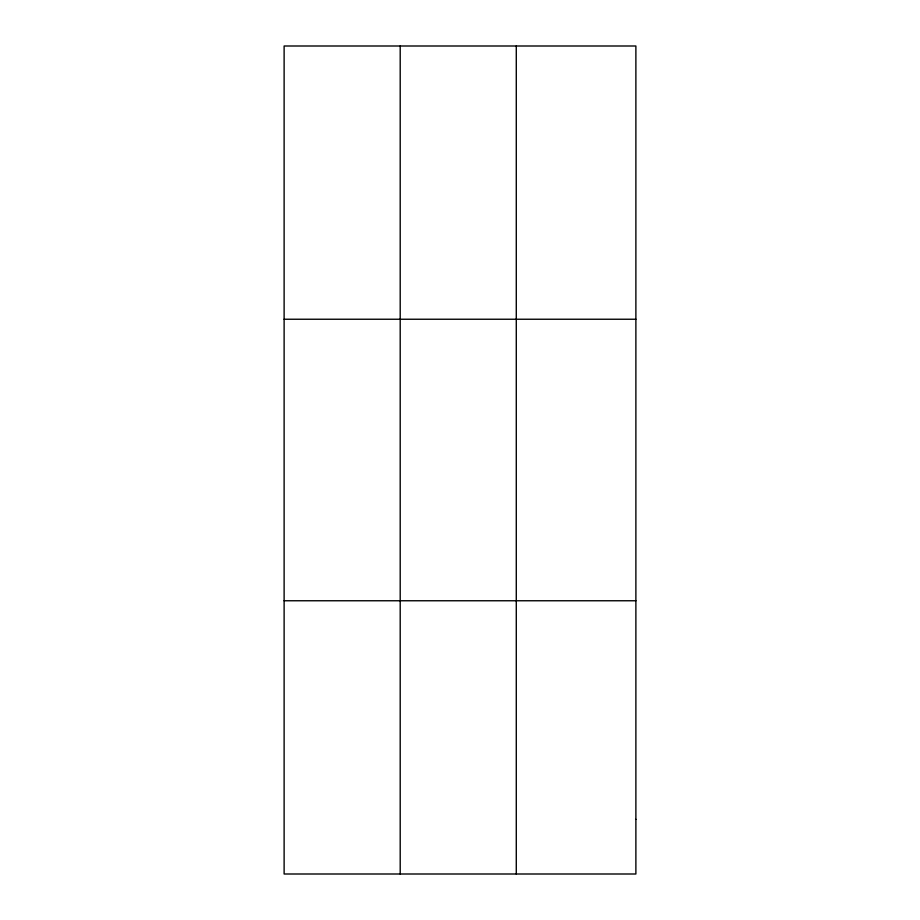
<?xml version="1.0" encoding="UTF-8"?>
<svg xmlns="http://www.w3.org/2000/svg" width="920" height="920" viewBox="0 0 920 920"><rect width="100%" height="100%" fill="white"/><g stroke="black" fill="none" stroke-linecap="round" stroke-linejoin="round"><path stroke-width="1.38" d="M400.2 46L400.2 874M516.281 46L516.281 874M284.119 319.24L635.881 319.24M284.119 600.76L635.881 600.76M635.881 819.352L635.881 874L284.119 874L284.119 46L635.881 46L635.881 819.352"/></g></svg>
